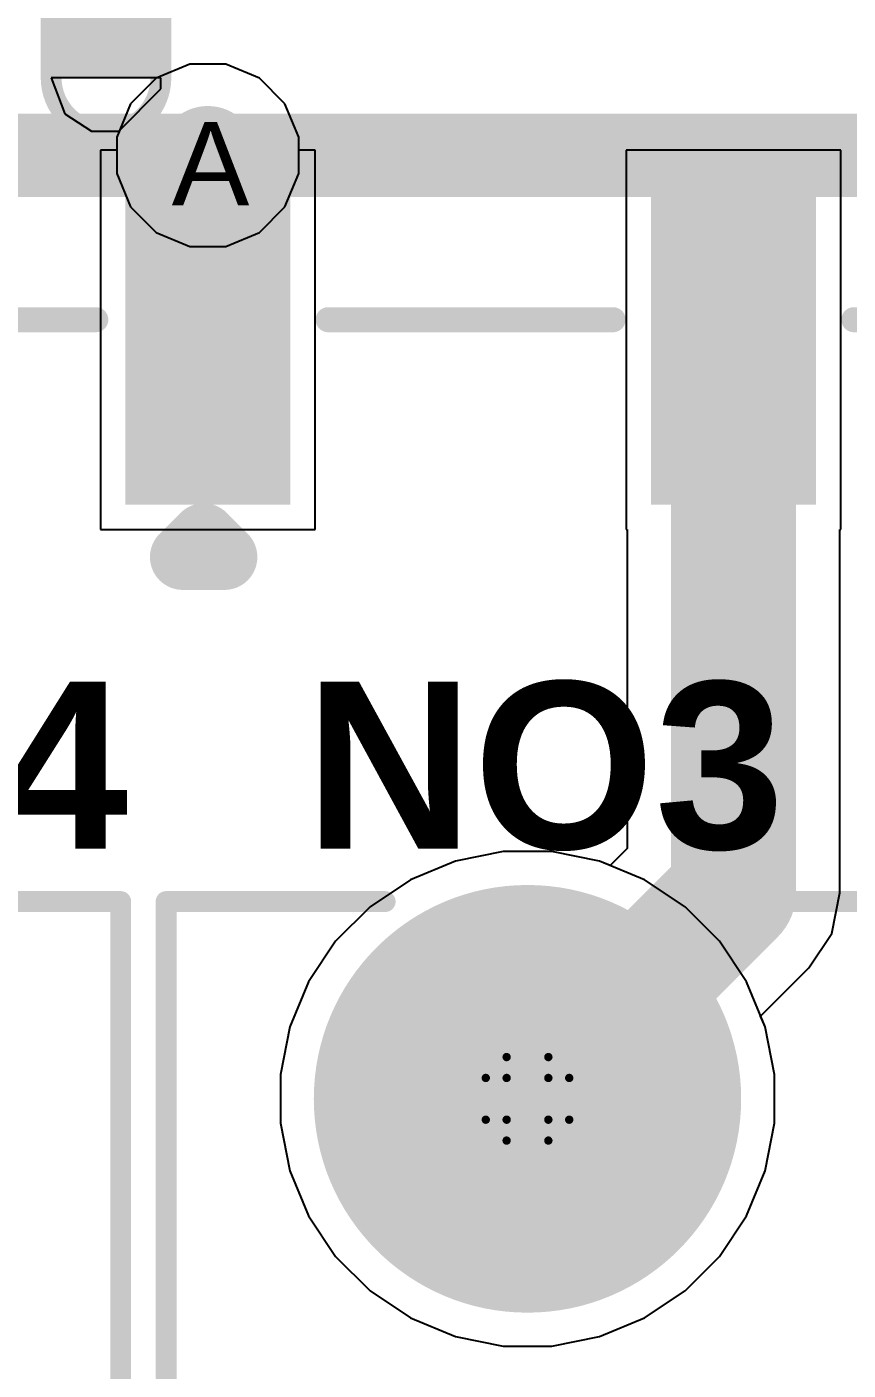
# Model space of a CAD drawing. Header units: inches. Extents: x 0 to 208, y 0 to 213.
# Drawn here: x 1.2626 to 1.4594, y 0.252 to 0.5737 of the extents above; entities that cross this region are included whole.
import ezdxf

# ---------------------------------------------------------------- set-up
doc = ezdxf.new("R2010")
doc.units = ezdxf.units.IN
doc.header["$MEASUREMENT"] = 0
for name, color, linetype in [('Bottom Layer', 5, 'Continuous'), ('Bottom Solder', 6, 'Continuous'), ('Drill Drawing', 1, 'Continuous'), ('L2_GND1', 16, 'Continuous'), ('L3_SIG1', 76, 'Continuous'), ('L4_PWR', 90, 'Continuous'), ('L5_GND2', 156, 'Continuous'), ('L6_SIG2', 130, 'Continuous'), ('L7_GND3', 216, 'Continuous'), ('Multi-Layer', 9, 'Continuous'), ('Pad Holes', 156, 'Continuous'), ('Top Layer', 1, 'Continuous'), ('Top Overlay', 2, 'Continuous'), ('Top Paste', 8, 'Continuous'), ('Top Solder', 216, 'Continuous'), ('Via Holes', 16, 'Continuous')]:
    doc.layers.add(name, color=color, linetype=linetype)
doc.styles.add('Arial', font='', dxfattribs={"height": 0.2})
doc.styles.add('Arial_Bold', font='', dxfattribs={"height": 0.2})
doc.styles.get('Arial').set_extended_font_data('Arial')
doc.styles.get('Arial_Bold').set_extended_font_data('Arial', bold=True)

# ---------------------------------------------------------------- blocks, each defined once
blk = doc.blocks.new('G6K_2F_Y_TR_DC5_516')
at = {"layer": 'Top Layer'}
for points in [[(-0.17323, 0.16535), (-0.10236, 0.16535), (-0.10236, 0.13386), (-0.17323, 0.13386)], [(-0.17323, 0.03937), (-0.10236, 0.03937), (-0.10236, 0.00787), (-0.17323, 0.00787)]]:
    blk.add_hatch(color=1, dxfattribs=at).paths.add_polyline_path(points)
at = {"layer": 'Top Overlay'}
blk.add_hatch(color=2, dxfattribs=at).paths.add_polyline_path([(-0.075, 0.16082), (-0.02285, 0.16082), (-0.02285, 0.18712), (-0.075, 0.18712)])
at = {"layer": 'Top Paste'}
for points in [[(-0.17323, 0.16535), (-0.10236, 0.16535), (-0.10236, 0.13386), (-0.17323, 0.13386)], [(-0.17323, 0.03937), (-0.10236, 0.03937), (-0.10236, 0.00787), (-0.17323, 0.00787)]]:
    blk.add_hatch(color=8, dxfattribs=at).paths.add_polyline_path(points)
at = {"layer": 'Top Solder'}
for points in [[(-0.17723, 0.16935), (-0.09836, 0.16935), (-0.09836, 0.12986), (-0.17723, 0.12986)], [(-0.17723, 0.04337), (-0.09836, 0.04337), (-0.09836, 0.00387), (-0.17723, 0.00387)]]:
    blk.add_hatch(color=216, dxfattribs=at).paths.add_polyline_path(points)
at = {"layer": 'Top Overlay'}
for p, q in [((-0.075, 0.18715), (-0.08364, 0.18391)), ((-0.075, 0.16085), (-0.075, 0.18715)), ((-0.08364, 0.18391), (-0.0878, 0.17745)), ((-0.0878, 0.17745), (-0.0878, 0.17096)), ((-0.0878, 0.17096), (-0.07768, 0.16085)), ((-0.07768, 0.16085), (-0.075, 0.16085))]:
    blk.add_line(p, q, dxfattribs=at)
for points in [[(-0.13295, 0.19985, 0.006, 0.006, 0), (-0.13295, 0.17645, 0.006, 0.006, 0)], [(-0.075, 0.16085, 0.005, 0.005, -1), (-0.075, 0.18715, 0.005, 0.005, 0)], [(-0.075, 0.18715, 0.005, 0.005, 0), (-0.02285, 0.18715, 0.005, 0.005, 0)], [(-0.18979, 0.1556, 0.01575, 0.01575, 0), (-0.18979, 0.1456, 0.01575, 0.01575, 0)], [(-0.18979, 0.1556, 0.01575, 0.01575, 0), (-0.18479, 0.1506, 0.01575, 0.01575, 0)], [(-0.075, 0.16085, 0.005, 0.005, 0), (-0.02285, 0.16085, 0.005, 0.005, 0)], [(-0.18479, 0.1506, 0.01575, 0.01575, 0), (-0.18979, 0.1456, 0.01575, 0.01575, 0)], [(-0.13295, 0.12076, 0.006, 0.006, 0), (-0.13295, 0.05247, 0.006, 0.006, 0)], [(-0.13295, -0.00523, 0.006, 0.006, 0), (-0.13295, -0.03415, 0.006, 0.006, 0)]]:
    blk.add_lwpolyline(points, format="xyseb", dxfattribs=at)
for points in [[(-0.07625, 0.18715, 0.0025, 0.0025, 1), (-0.07375, 0.18715, 0.0025, 0.0025, 1)], [(-0.07625, 0.18715, 0.0025, 0.0025, 1), (-0.07375, 0.18715, 0.0025, 0.0025, 1)], [(-0.13445, 0.17645, 0.003, 0.003, 1), (-0.13145, 0.17645, 0.003, 0.003, 1)], [(-0.19373, 0.1556, 0.00787, 0.00787, 1), (-0.18586, 0.1556, 0.00787, 0.00787, 1)], [(-0.19373, 0.1556, 0.00787, 0.00787, 1), (-0.18586, 0.1556, 0.00787, 0.00787, 1)], [(-0.07625, 0.16085, 0.0025, 0.0025, 1), (-0.07375, 0.16085, 0.0025, 0.0025, 1)], [(-0.07625, 0.16085, 0.0025, 0.0025, 1), (-0.07375, 0.16085, 0.0025, 0.0025, 1)], [(-0.18873, 0.1506, 0.00787, 0.00787, 1), (-0.18086, 0.1506, 0.00787, 0.00787, 1)], [(-0.18873, 0.1506, 0.00787, 0.00787, 1), (-0.18086, 0.1506, 0.00787, 0.00787, 1)], [(-0.19373, 0.1456, 0.00787, 0.00787, 1), (-0.18586, 0.1456, 0.00787, 0.00787, 1)], [(-0.19373, 0.1456, 0.00787, 0.00787, 1), (-0.18586, 0.1456, 0.00787, 0.00787, 1)], [(-0.13445, 0.12076, 0.003, 0.003, 1), (-0.13145, 0.12076, 0.003, 0.003, 1)], [(-0.13445, 0.05247, 0.003, 0.003, 1), (-0.13145, 0.05247, 0.003, 0.003, 1)], [(-0.13445, -0.00523, 0.003, 0.003, 1), (-0.13145, -0.00523, 0.003, 0.003, 1)]]:
    blk.add_lwpolyline(points, format="xyseb", close=True, dxfattribs=at)
blk = doc.blocks.new('DB2ERC_3_5_3P_GN_524')
at = {"layer": 'Top Overlay'}
for points in [[(0.17191, 0.04724, 0.005, 0.005, 0), (0.22441, 0.04724, 0.005, 0.005, 0)], [(0.22441, -0.31496, 0.005, 0.005, 0), (0.22441, 0.04724, 0.005, 0.005, 0)]]:
    blk.add_lwpolyline(points, format="xyseb", dxfattribs=at)
blk.add_lwpolyline([(0.22316, 0.04724, 0.0025, 0.0025, 1), (0.22566, 0.04724, 0.0025, 0.0025, 1)], format="xyseb", close=True, dxfattribs=at)
blk.add_lwpolyline([(0.22316, 0.04724, 0.0025, 0.0025, 1), (0.22566, 0.04724, 0.0025, 0.0025, 1)], format="xyseb", close=True, dxfattribs=at)
blk = doc.blocks.new('DB2ERC_3_5_3P_GN_525')
at = {"layer": 'Bottom Layer'}
h = blk.add_hatch(color=5, dxfattribs=at)
edge = h.paths.add_edge_path()
edge.add_arc((-0.1378, 0), 0.04921, 0, 360)
at = {"layer": 'Bottom Solder'}
h = blk.add_hatch(color=6, dxfattribs=at)
edge = h.paths.add_edge_path()
edge.add_arc((-0.1378, 0), 0.05121, 0, 360)
at = {"layer": 'L2_GND1'}
h = blk.add_hatch(color=16, dxfattribs=at)
edge = h.paths.add_edge_path()
edge.add_arc((-0.1378, 0), 0.04921, 0, 360)
at = {"layer": 'L3_SIG1'}
h = blk.add_hatch(color=76, dxfattribs=at)
edge = h.paths.add_edge_path()
edge.add_arc((-0.1378, 0), 0.04921, 0, 360)
at = {"layer": 'L4_PWR'}
h = blk.add_hatch(color=90, dxfattribs=at)
edge = h.paths.add_edge_path()
edge.add_arc((-0.1378, 0), 0.04921, 0, 360)
at = {"layer": 'L5_GND2'}
h = blk.add_hatch(color=156, dxfattribs=at)
edge = h.paths.add_edge_path()
edge.add_arc((-0.1378, 0), 0.04921, 0, 360)
at = {"layer": 'L6_SIG2'}
h = blk.add_hatch(color=130, dxfattribs=at)
edge = h.paths.add_edge_path()
edge.add_arc((-0.1378, 0), 0.04921, 0, 360)
at = {"layer": 'L7_GND3'}
h = blk.add_hatch(color=216, dxfattribs=at)
edge = h.paths.add_edge_path()
edge.add_arc((-0.1378, 0), 0.04921, 0, 360)
at = {"layer": 'Multi-Layer'}
h = blk.add_hatch(color=9, dxfattribs=at)
edge = h.paths.add_edge_path()
edge.add_arc((-0.1378, 0), 0.04921, 0, 360)
at = {"layer": 'Pad Holes'}
h = blk.add_hatch(color=7, dxfattribs=at)
edge = h.paths.add_edge_path()
edge.add_arc((-0.1378, 0), 0.0315, 0, 360)
at = {"layer": 'Top Layer'}
h = blk.add_hatch(color=1, dxfattribs=at)
edge = h.paths.add_edge_path()
edge.add_arc((-0.1378, 0), 0.04921, 0, 360)
at = {"layer": 'Top Solder'}
h = blk.add_hatch(color=216, dxfattribs=at)
edge = h.paths.add_edge_path()
edge.add_arc((-0.1378, 0), 0.05121, 0, 360)
at = {"layer": 'Top Overlay'}
for points in [[(-0.22441, -0.315, 0.005, 0.005, 0), (-0.22441, 0.04724, 0.005, 0.005, 0)], [(-0.22441, 0.04724, 0.005, 0.005, 0), (-0.17191, 0.04724, 0.005, 0.005, 0)], [(-0.10369, 0.04724, 0.005, 0.005, 0), (-0.03411, 0.04724, 0.005, 0.005, 0)]]:
    blk.add_lwpolyline(points, format="xyseb", dxfattribs=at)
for points in [[(-0.22566, 0.04724, 0.0025, 0.0025, 1), (-0.22316, 0.04724, 0.0025, 0.0025, 1)], [(-0.22566, 0.04724, 0.0025, 0.0025, 1), (-0.22316, 0.04724, 0.0025, 0.0025, 1)], [(-0.17316, 0.04724, 0.0025, 0.0025, 1), (-0.17066, 0.04724, 0.0025, 0.0025, 1)], [(-0.10494, 0.04724, 0.0025, 0.0025, 1), (-0.10244, 0.04724, 0.0025, 0.0025, 1)]]:
    blk.add_lwpolyline(points, format="xyseb", close=True, dxfattribs=at)

msp = doc.modelspace()

# ---------------------------------------------------------------- hatches: boundary and pattern name
at = {"layer": 'Bottom Layer'}
h = msp.add_hatch(color=5, dxfattribs=at)
edge = h.paths.add_edge_path()
edge.add_arc((1.30598, 0.54296), 0.01181, 0, 360)
at = {"layer": 'L2_GND1'}
h = msp.add_hatch(color=16, dxfattribs=at)
edge = h.paths.add_edge_path()
edge.add_arc((1.30598, 0.54296), 0.01181, 0, 360)
at = {"layer": 'L3_SIG1'}
h = msp.add_hatch(color=76, dxfattribs=at)
edge = h.paths.add_edge_path()
edge.add_arc((1.30598, 0.54296), 0.01181, 0, 360)
at = {"layer": 'L4_PWR'}
h = msp.add_hatch(color=90, dxfattribs=at)
edge = h.paths.add_edge_path()
edge.add_arc((1.30598, 0.54296), 0.01181, 0, 360)
at = {"layer": 'L5_GND2'}
h = msp.add_hatch(color=156, dxfattribs=at)
edge = h.paths.add_edge_path()
edge.add_arc((1.30598, 0.54296), 0.01181, 0, 360)
at = {"layer": 'L6_SIG2'}
h = msp.add_hatch(color=130, dxfattribs=at)
edge = h.paths.add_edge_path()
edge.add_arc((1.30598, 0.54296), 0.01181, 0, 360)
at = {"layer": 'L7_GND3'}
h = msp.add_hatch(color=216, dxfattribs=at)
edge = h.paths.add_edge_path()
edge.add_arc((1.30598, 0.54296), 0.01181, 0, 360)
at = {"layer": 'Top Layer'}
h = msp.add_hatch(color=1, dxfattribs=at)
edge = h.paths.add_edge_path()
edge.add_arc((1.30598, 0.54296), 0.01181, 0, 360)
msp.add_hatch(color=1, dxfattribs=at).paths.add_polyline_path([(1.3178, 0.54296), (1.29413, 0.54296), (1.29413, 0.51234), (1.3178, 0.51234)])
at = {"layer": 'Via Holes'}
h = msp.add_hatch(color=7, dxfattribs=at)
edge = h.paths.add_edge_path()
edge.add_arc((1.30598, 0.54296), 0.00591, 0, 360)

# ---------------------------------------------------------------- linework, layer by layer
at = {"layer": 'Bottom Layer'}
for p, q in [((1.30165, 0.56477), (1.29363, 0.56145)), ((1.31032, 0.56477), (1.30165, 0.56477)), ((1.31834, 0.56145), (1.31032, 0.56477)), ((1.29363, 0.56145), (1.28749, 0.55531)), ((1.32447, 0.55531), (1.31834, 0.56145)), ((1.28749, 0.55531), (1.28417, 0.5473)), ((1.32779, 0.5473), (1.32447, 0.55531)), ((1.28417, 0.5473), (1.28417, 0.53862)), ((1.32779, 0.53862), (1.32779, 0.5473)), ((1.28417, 0.53862), (1.28749, 0.5306)), ((1.32447, 0.5306), (1.32779, 0.53862)), ((1.28749, 0.5306), (1.29363, 0.52447)), ((1.31834, 0.52447), (1.32447, 0.5306)), ((1.29363, 0.52447), (1.30165, 0.52115)), ((1.31032, 0.52115), (1.31834, 0.52447)), ((1.30165, 0.52115), (1.31032, 0.52115)), ((1.36533, 0.37394), (1.35455, 0.36947)), ((1.37677, 0.37621), (1.36533, 0.37394)), ((1.38843, 0.37621), (1.37677, 0.37621)), ((1.39987, 0.37394), (1.38843, 0.37621)), ((1.41065, 0.36947), (1.39987, 0.37394)), ((1.35455, 0.36947), (1.34486, 0.36299)), ((1.42035, 0.36299), (1.41065, 0.36947)), ((1.34486, 0.36299), (1.33661, 0.35475)), ((1.4286, 0.35475), (1.42035, 0.36299)), ((1.33661, 0.35475), (1.33013, 0.34505)), ((1.43508, 0.34505), (1.4286, 0.35475)), ((1.33013, 0.34505), (1.32566, 0.33427)), ((1.43954, 0.33427), (1.43508, 0.34505)), ((1.32566, 0.33427), (1.32339, 0.32283)), ((1.44181, 0.32283), (1.43954, 0.33427)), ((1.32339, 0.32283), (1.32339, 0.31117)), ((1.44181, 0.31117), (1.44181, 0.32283)), ((1.32339, 0.31117), (1.32566, 0.29973)), ((1.43954, 0.29973), (1.44181, 0.31117)), ((1.32566, 0.29973), (1.33013, 0.28895)), ((1.43508, 0.28895), (1.43954, 0.29973)), ((1.33013, 0.28895), (1.33661, 0.27925)), ((1.4286, 0.27925), (1.43508, 0.28895)), ((1.33661, 0.27925), (1.34486, 0.27101)), ((1.42035, 0.27101), (1.4286, 0.27925)), ((1.34486, 0.27101), (1.35455, 0.26453)), ((1.41065, 0.26453), (1.42035, 0.27101)), ((1.35455, 0.26453), (1.36533, 0.26006)), ((1.39987, 0.26006), (1.41065, 0.26453)), ((1.36533, 0.26006), (1.37677, 0.25779)), ((1.37677, 0.25779), (1.38843, 0.25779)), ((1.38843, 0.25779), (1.39987, 0.26006))]:
    msp.add_line(p, q, dxfattribs=at)
at = {"layer": 'Drill Drawing'}
for points in [[(1.3776, 0.322, 0.002, 0.002, 0), (1.3776, 0.327, 0.002, 0.002, 0)], [(1.3776, 0.327, 0.002, 0.002, 0), (1.3876, 0.327, 0.002, 0.002, 0)], [(1.3876, 0.322, 0.002, 0.002, 0), (1.3876, 0.327, 0.002, 0.002, 0)], [(1.3726, 0.312, 0.002, 0.002, 0), (1.3726, 0.322, 0.002, 0.002, 0)], [(1.3726, 0.322, 0.002, 0.002, 0), (1.3776, 0.322, 0.002, 0.002, 0)], [(1.3876, 0.322, 0.002, 0.002, 0), (1.3926, 0.322, 0.002, 0.002, 0)], [(1.3926, 0.312, 0.002, 0.002, 0), (1.3926, 0.322, 0.002, 0.002, 0)], [(1.3726, 0.312, 0.002, 0.002, 0), (1.3776, 0.312, 0.002, 0.002, 0)], [(1.3776, 0.307, 0.002, 0.002, 0), (1.3776, 0.312, 0.002, 0.002, 0)], [(1.3876, 0.312, 0.002, 0.002, 0), (1.3926, 0.312, 0.002, 0.002, 0)], [(1.3876, 0.307, 0.002, 0.002, 0), (1.3876, 0.312, 0.002, 0.002, 0)], [(1.3776, 0.307, 0.002, 0.002, 0), (1.3876, 0.307, 0.002, 0.002, 0)]]:
    msp.add_lwpolyline(points, format="xyseb", dxfattribs=at)
for points in [[(1.3771, 0.327, 0.001, 0.001, 1), (1.3781, 0.327, 0.001, 0.001, 1)], [(1.3771, 0.327, 0.001, 0.001, 1), (1.3781, 0.327, 0.001, 0.001, 1)], [(1.3871, 0.327, 0.001, 0.001, 1), (1.3881, 0.327, 0.001, 0.001, 1)], [(1.3871, 0.327, 0.001, 0.001, 1), (1.3881, 0.327, 0.001, 0.001, 1)], [(1.3721, 0.322, 0.001, 0.001, 1), (1.3731, 0.322, 0.001, 0.001, 1)], [(1.3721, 0.322, 0.001, 0.001, 1), (1.3731, 0.322, 0.001, 0.001, 1)], [(1.3771, 0.322, 0.001, 0.001, 1), (1.3781, 0.322, 0.001, 0.001, 1)], [(1.3771, 0.322, 0.001, 0.001, 1), (1.3781, 0.322, 0.001, 0.001, 1)], [(1.3871, 0.322, 0.001, 0.001, 1), (1.3881, 0.322, 0.001, 0.001, 1)], [(1.3871, 0.322, 0.001, 0.001, 1), (1.3881, 0.322, 0.001, 0.001, 1)], [(1.3921, 0.322, 0.001, 0.001, 1), (1.3931, 0.322, 0.001, 0.001, 1)], [(1.3921, 0.322, 0.001, 0.001, 1), (1.3931, 0.322, 0.001, 0.001, 1)], [(1.3721, 0.312, 0.001, 0.001, 1), (1.3731, 0.312, 0.001, 0.001, 1)], [(1.3721, 0.312, 0.001, 0.001, 1), (1.3731, 0.312, 0.001, 0.001, 1)], [(1.3771, 0.312, 0.001, 0.001, 1), (1.3781, 0.312, 0.001, 0.001, 1)], [(1.3771, 0.312, 0.001, 0.001, 1), (1.3781, 0.312, 0.001, 0.001, 1)], [(1.3871, 0.312, 0.001, 0.001, 1), (1.3881, 0.312, 0.001, 0.001, 1)], [(1.3871, 0.312, 0.001, 0.001, 1), (1.3881, 0.312, 0.001, 0.001, 1)], [(1.3921, 0.312, 0.001, 0.001, 1), (1.3931, 0.312, 0.001, 0.001, 1)], [(1.3921, 0.312, 0.001, 0.001, 1), (1.3931, 0.312, 0.001, 0.001, 1)], [(1.3771, 0.307, 0.001, 0.001, 1), (1.3781, 0.307, 0.001, 0.001, 1)], [(1.3771, 0.307, 0.001, 0.001, 1), (1.3781, 0.307, 0.001, 0.001, 1)], [(1.3871, 0.307, 0.001, 0.001, 1), (1.3881, 0.307, 0.001, 0.001, 1)], [(1.3871, 0.307, 0.001, 0.001, 1), (1.3881, 0.307, 0.001, 0.001, 1)]]:
    msp.add_lwpolyline(points, format="xyseb", close=True, dxfattribs=at)
at = {"layer": 'L2_GND1'}
for p, q in [((1.30165, 0.56477), (1.29363, 0.56145)), ((1.31032, 0.56477), (1.30165, 0.56477)), ((1.31834, 0.56145), (1.31032, 0.56477)), ((1.29363, 0.56145), (1.28749, 0.55531)), ((1.32447, 0.55531), (1.31834, 0.56145)), ((1.28749, 0.55531), (1.28417, 0.5473)), ((1.32779, 0.5473), (1.32447, 0.55531)), ((1.28417, 0.5473), (1.28417, 0.53862)), ((1.32779, 0.53862), (1.32779, 0.5473)), ((1.28417, 0.53862), (1.28749, 0.5306)), ((1.32447, 0.5306), (1.32779, 0.53862)), ((1.28749, 0.5306), (1.29363, 0.52447)), ((1.31834, 0.52447), (1.32447, 0.5306)), ((1.29363, 0.52447), (1.30165, 0.52115)), ((1.31032, 0.52115), (1.31834, 0.52447)), ((1.30165, 0.52115), (1.31032, 0.52115)), ((1.36533, 0.37394), (1.35455, 0.36947)), ((1.37677, 0.37621), (1.36533, 0.37394)), ((1.38843, 0.37621), (1.37677, 0.37621)), ((1.39987, 0.37394), (1.38843, 0.37621)), ((1.41065, 0.36947), (1.39987, 0.37394)), ((1.35455, 0.36947), (1.34486, 0.36299)), ((1.42035, 0.36299), (1.41065, 0.36947)), ((1.34486, 0.36299), (1.33661, 0.35475)), ((1.4286, 0.35475), (1.42035, 0.36299)), ((1.33661, 0.35475), (1.33013, 0.34505)), ((1.43508, 0.34505), (1.4286, 0.35475)), ((1.33013, 0.34505), (1.32566, 0.33427)), ((1.43954, 0.33427), (1.43508, 0.34505)), ((1.32566, 0.33427), (1.32339, 0.32283)), ((1.44181, 0.32283), (1.43954, 0.33427)), ((1.32339, 0.32283), (1.32339, 0.31117)), ((1.44181, 0.31117), (1.44181, 0.32283)), ((1.32339, 0.31117), (1.32566, 0.29973)), ((1.43954, 0.29973), (1.44181, 0.31117)), ((1.32566, 0.29973), (1.33013, 0.28895)), ((1.43508, 0.28895), (1.43954, 0.29973)), ((1.33013, 0.28895), (1.33661, 0.27925)), ((1.4286, 0.27925), (1.43508, 0.28895)), ((1.33661, 0.27925), (1.34486, 0.27101)), ((1.42035, 0.27101), (1.4286, 0.27925)), ((1.34486, 0.27101), (1.35455, 0.26453)), ((1.41065, 0.26453), (1.42035, 0.27101)), ((1.35455, 0.26453), (1.36533, 0.26006)), ((1.39987, 0.26006), (1.41065, 0.26453)), ((1.36533, 0.26006), (1.37677, 0.25779)), ((1.37677, 0.25779), (1.38843, 0.25779)), ((1.38843, 0.25779), (1.39987, 0.26006))]:
    msp.add_line(p, q, dxfattribs=at)
at = {"layer": 'L3_SIG1'}
for p, q in [((1.30165, 0.56477), (1.29363, 0.56145)), ((1.31032, 0.56477), (1.30165, 0.56477)), ((1.31834, 0.56145), (1.31032, 0.56477)), ((1.29363, 0.56145), (1.28749, 0.55531)), ((1.32447, 0.55531), (1.31834, 0.56145)), ((1.28749, 0.55531), (1.28417, 0.5473)), ((1.32779, 0.5473), (1.32447, 0.55531)), ((1.28417, 0.5473), (1.28417, 0.53862)), ((1.32779, 0.53862), (1.32779, 0.5473)), ((1.28417, 0.53862), (1.28749, 0.5306)), ((1.32447, 0.5306), (1.32779, 0.53862)), ((1.28749, 0.5306), (1.29363, 0.52447)), ((1.31834, 0.52447), (1.32447, 0.5306)), ((1.29363, 0.52447), (1.30165, 0.52115)), ((1.31032, 0.52115), (1.31834, 0.52447)), ((1.30165, 0.52115), (1.31032, 0.52115)), ((1.36533, 0.37394), (1.35455, 0.36947)), ((1.37677, 0.37621), (1.36533, 0.37394)), ((1.38843, 0.37621), (1.37677, 0.37621)), ((1.39987, 0.37394), (1.38843, 0.37621)), ((1.41065, 0.36947), (1.39987, 0.37394)), ((1.35455, 0.36947), (1.34486, 0.36299)), ((1.42035, 0.36299), (1.41065, 0.36947)), ((1.34486, 0.36299), (1.33661, 0.35475)), ((1.4286, 0.35475), (1.42035, 0.36299)), ((1.33661, 0.35475), (1.33013, 0.34505)), ((1.43508, 0.34505), (1.4286, 0.35475)), ((1.33013, 0.34505), (1.32566, 0.33427)), ((1.43954, 0.33427), (1.43508, 0.34505)), ((1.32566, 0.33427), (1.32339, 0.32283)), ((1.44181, 0.32283), (1.43954, 0.33427)), ((1.32339, 0.32283), (1.32339, 0.31117)), ((1.44181, 0.31117), (1.44181, 0.32283)), ((1.32339, 0.31117), (1.32566, 0.29973)), ((1.43954, 0.29973), (1.44181, 0.31117)), ((1.32566, 0.29973), (1.33013, 0.28895)), ((1.43508, 0.28895), (1.43954, 0.29973)), ((1.33013, 0.28895), (1.33661, 0.27925)), ((1.4286, 0.27925), (1.43508, 0.28895)), ((1.33661, 0.27925), (1.34486, 0.27101)), ((1.42035, 0.27101), (1.4286, 0.27925)), ((1.34486, 0.27101), (1.35455, 0.26453)), ((1.41065, 0.26453), (1.42035, 0.27101)), ((1.35455, 0.26453), (1.36533, 0.26006)), ((1.39987, 0.26006), (1.41065, 0.26453)), ((1.36533, 0.26006), (1.37677, 0.25779)), ((1.37677, 0.25779), (1.38843, 0.25779)), ((1.38843, 0.25779), (1.39987, 0.26006))]:
    msp.add_line(p, q, dxfattribs=at)
at = {"layer": 'L4_PWR'}
for p, q in [((1.36533, 0.37394), (1.35455, 0.36947)), ((1.37677, 0.37621), (1.36533, 0.37394)), ((1.38843, 0.37621), (1.37677, 0.37621)), ((1.39987, 0.37394), (1.38843, 0.37621)), ((1.41065, 0.36947), (1.39987, 0.37394)), ((1.35455, 0.36947), (1.34486, 0.36299)), ((1.42035, 0.36299), (1.41065, 0.36947)), ((1.34486, 0.36299), (1.33661, 0.35475)), ((1.4286, 0.35475), (1.42035, 0.36299)), ((1.33661, 0.35475), (1.33013, 0.34505)), ((1.43508, 0.34505), (1.4286, 0.35475)), ((1.33013, 0.34505), (1.32566, 0.33427)), ((1.43954, 0.33427), (1.43508, 0.34505)), ((1.32566, 0.33427), (1.32339, 0.32283)), ((1.44181, 0.32283), (1.43954, 0.33427)), ((1.32339, 0.32283), (1.32339, 0.31117)), ((1.44181, 0.31117), (1.44181, 0.32283)), ((1.32339, 0.31117), (1.32566, 0.29973)), ((1.43954, 0.29973), (1.44181, 0.31117)), ((1.32566, 0.29973), (1.33013, 0.28895)), ((1.43508, 0.28895), (1.43954, 0.29973)), ((1.33013, 0.28895), (1.33661, 0.27925)), ((1.4286, 0.27925), (1.43508, 0.28895)), ((1.33661, 0.27925), (1.34486, 0.27101)), ((1.42035, 0.27101), (1.4286, 0.27925)), ((1.34486, 0.27101), (1.35455, 0.26453)), ((1.41065, 0.26453), (1.42035, 0.27101)), ((1.35455, 0.26453), (1.36533, 0.26006)), ((1.39987, 0.26006), (1.41065, 0.26453)), ((1.36533, 0.26006), (1.37677, 0.25779)), ((1.37677, 0.25779), (1.38843, 0.25779)), ((1.38843, 0.25779), (1.39987, 0.26006))]:
    msp.add_line(p, q, dxfattribs=at)
for points in [[(0.84628, 0.54296, 0.02, 0.02, 0), (1.30598, 0.54296, 0.02, 0.02, 0)], [(1.30598, 0.54296, 0.02, 0.02, 0), (1.76568, 0.54296, 0.02, 0.02, 0)]]:
    msp.add_lwpolyline(points, format="xyseb", dxfattribs=at)
msp.add_lwpolyline([(1.30098, 0.54296, 0.01, 0.01, 1), (1.31098, 0.54296, 0.01, 0.01, 1)], format="xyseb", close=True, dxfattribs=at)
msp.add_lwpolyline([(1.30098, 0.54296, 0.01, 0.01, 1), (1.31098, 0.54296, 0.01, 0.01, 1)], format="xyseb", close=True, dxfattribs=at)
at = {"layer": 'L5_GND2'}
for p, q in [((1.30165, 0.56477), (1.29363, 0.56145)), ((1.31032, 0.56477), (1.30165, 0.56477)), ((1.31834, 0.56145), (1.31032, 0.56477)), ((1.29363, 0.56145), (1.28749, 0.55531)), ((1.32447, 0.55531), (1.31834, 0.56145)), ((1.28749, 0.55531), (1.28417, 0.5473)), ((1.32779, 0.5473), (1.32447, 0.55531)), ((1.28417, 0.5473), (1.28417, 0.53862)), ((1.32779, 0.53862), (1.32779, 0.5473)), ((1.28417, 0.53862), (1.28749, 0.5306)), ((1.32447, 0.5306), (1.32779, 0.53862)), ((1.28749, 0.5306), (1.29363, 0.52447)), ((1.31834, 0.52447), (1.32447, 0.5306)), ((1.29363, 0.52447), (1.30165, 0.52115)), ((1.31032, 0.52115), (1.31834, 0.52447)), ((1.30165, 0.52115), (1.31032, 0.52115)), ((1.36533, 0.37394), (1.35455, 0.36947)), ((1.37677, 0.37621), (1.36533, 0.37394)), ((1.38843, 0.37621), (1.37677, 0.37621)), ((1.39987, 0.37394), (1.38843, 0.37621)), ((1.41065, 0.36947), (1.39987, 0.37394)), ((1.35455, 0.36947), (1.34486, 0.36299)), ((1.42035, 0.36299), (1.41065, 0.36947)), ((1.34486, 0.36299), (1.33661, 0.35475)), ((1.4286, 0.35475), (1.42035, 0.36299)), ((1.33661, 0.35475), (1.33013, 0.34505)), ((1.43508, 0.34505), (1.4286, 0.35475)), ((1.33013, 0.34505), (1.32566, 0.33427)), ((1.43954, 0.33427), (1.43508, 0.34505)), ((1.32566, 0.33427), (1.32339, 0.32283)), ((1.44181, 0.32283), (1.43954, 0.33427)), ((1.32339, 0.32283), (1.32339, 0.31117)), ((1.44181, 0.31117), (1.44181, 0.32283)), ((1.32339, 0.31117), (1.32566, 0.29973)), ((1.43954, 0.29973), (1.44181, 0.31117)), ((1.32566, 0.29973), (1.33013, 0.28895)), ((1.43508, 0.28895), (1.43954, 0.29973)), ((1.33013, 0.28895), (1.33661, 0.27925)), ((1.4286, 0.27925), (1.43508, 0.28895)), ((1.33661, 0.27925), (1.34486, 0.27101)), ((1.42035, 0.27101), (1.4286, 0.27925)), ((1.34486, 0.27101), (1.35455, 0.26453)), ((1.41065, 0.26453), (1.42035, 0.27101)), ((1.35455, 0.26453), (1.36533, 0.26006)), ((1.39987, 0.26006), (1.41065, 0.26453)), ((1.36533, 0.26006), (1.37677, 0.25779)), ((1.37677, 0.25779), (1.38843, 0.25779)), ((1.38843, 0.25779), (1.39987, 0.26006))]:
    msp.add_line(p, q, dxfattribs=at)
at = {"layer": 'L6_SIG2'}
for p, q in [((1.30165, 0.56477), (1.29363, 0.56145)), ((1.31032, 0.56477), (1.30165, 0.56477)), ((1.31834, 0.56145), (1.31032, 0.56477)), ((1.29363, 0.56145), (1.28749, 0.55531)), ((1.32447, 0.55531), (1.31834, 0.56145)), ((1.28749, 0.55531), (1.28417, 0.5473)), ((1.32779, 0.5473), (1.32447, 0.55531)), ((1.28417, 0.5473), (1.28417, 0.53862)), ((1.32779, 0.53862), (1.32779, 0.5473)), ((1.28417, 0.53862), (1.28749, 0.5306)), ((1.32447, 0.5306), (1.32779, 0.53862)), ((1.28749, 0.5306), (1.29363, 0.52447)), ((1.31834, 0.52447), (1.32447, 0.5306)), ((1.29363, 0.52447), (1.30165, 0.52115)), ((1.31032, 0.52115), (1.31834, 0.52447)), ((1.30165, 0.52115), (1.31032, 0.52115)), ((1.36533, 0.37394), (1.35455, 0.36947)), ((1.37677, 0.37621), (1.36533, 0.37394)), ((1.38843, 0.37621), (1.37677, 0.37621)), ((1.39987, 0.37394), (1.38843, 0.37621)), ((1.41065, 0.36947), (1.39987, 0.37394)), ((1.35455, 0.36947), (1.34486, 0.36299)), ((1.42035, 0.36299), (1.41065, 0.36947)), ((1.34486, 0.36299), (1.33661, 0.35475)), ((1.4286, 0.35475), (1.42035, 0.36299)), ((1.33661, 0.35475), (1.33013, 0.34505)), ((1.43508, 0.34505), (1.4286, 0.35475)), ((1.33013, 0.34505), (1.32566, 0.33427)), ((1.43954, 0.33427), (1.43508, 0.34505)), ((1.32566, 0.33427), (1.32339, 0.32283)), ((1.44181, 0.32283), (1.43954, 0.33427)), ((1.32339, 0.32283), (1.32339, 0.31117)), ((1.44181, 0.31117), (1.44181, 0.32283)), ((1.32339, 0.31117), (1.32566, 0.29973)), ((1.43954, 0.29973), (1.44181, 0.31117)), ((1.32566, 0.29973), (1.33013, 0.28895)), ((1.43508, 0.28895), (1.43954, 0.29973)), ((1.33013, 0.28895), (1.33661, 0.27925)), ((1.4286, 0.27925), (1.43508, 0.28895)), ((1.33661, 0.27925), (1.34486, 0.27101)), ((1.42035, 0.27101), (1.4286, 0.27925)), ((1.34486, 0.27101), (1.35455, 0.26453)), ((1.41065, 0.26453), (1.42035, 0.27101)), ((1.35455, 0.26453), (1.36533, 0.26006)), ((1.39987, 0.26006), (1.41065, 0.26453)), ((1.36533, 0.26006), (1.37677, 0.25779)), ((1.37677, 0.25779), (1.38843, 0.25779)), ((1.38843, 0.25779), (1.39987, 0.26006))]:
    msp.add_line(p, q, dxfattribs=at)
at = {"layer": 'L7_GND3'}
for p, q in [((1.30165, 0.56477), (1.29363, 0.56145)), ((1.31032, 0.56477), (1.30165, 0.56477)), ((1.31834, 0.56145), (1.31032, 0.56477)), ((1.29363, 0.56145), (1.28749, 0.55531)), ((1.32447, 0.55531), (1.31834, 0.56145)), ((1.28749, 0.55531), (1.28417, 0.5473)), ((1.32779, 0.5473), (1.32447, 0.55531)), ((1.28417, 0.5473), (1.28417, 0.53862)), ((1.32779, 0.53862), (1.32779, 0.5473)), ((1.28417, 0.53862), (1.28749, 0.5306)), ((1.32447, 0.5306), (1.32779, 0.53862)), ((1.28749, 0.5306), (1.29363, 0.52447)), ((1.31834, 0.52447), (1.32447, 0.5306)), ((1.29363, 0.52447), (1.30165, 0.52115)), ((1.31032, 0.52115), (1.31834, 0.52447)), ((1.30165, 0.52115), (1.31032, 0.52115)), ((1.36533, 0.37394), (1.35455, 0.36947)), ((1.37677, 0.37621), (1.36533, 0.37394)), ((1.38843, 0.37621), (1.37677, 0.37621)), ((1.39987, 0.37394), (1.38843, 0.37621)), ((1.41065, 0.36947), (1.39987, 0.37394)), ((1.35455, 0.36947), (1.34486, 0.36299)), ((1.42035, 0.36299), (1.41065, 0.36947)), ((1.34486, 0.36299), (1.33661, 0.35475)), ((1.4286, 0.35475), (1.42035, 0.36299)), ((1.33661, 0.35475), (1.33013, 0.34505)), ((1.43508, 0.34505), (1.4286, 0.35475)), ((1.33013, 0.34505), (1.32566, 0.33427)), ((1.43954, 0.33427), (1.43508, 0.34505)), ((1.32566, 0.33427), (1.32339, 0.32283)), ((1.44181, 0.32283), (1.43954, 0.33427)), ((1.32339, 0.32283), (1.32339, 0.31117)), ((1.44181, 0.31117), (1.44181, 0.32283)), ((1.32339, 0.31117), (1.32566, 0.29973)), ((1.43954, 0.29973), (1.44181, 0.31117)), ((1.32566, 0.29973), (1.33013, 0.28895)), ((1.43508, 0.28895), (1.43954, 0.29973)), ((1.33013, 0.28895), (1.33661, 0.27925)), ((1.4286, 0.27925), (1.43508, 0.28895)), ((1.33661, 0.27925), (1.34486, 0.27101)), ((1.42035, 0.27101), (1.4286, 0.27925)), ((1.34486, 0.27101), (1.35455, 0.26453)), ((1.41065, 0.26453), (1.42035, 0.27101)), ((1.35455, 0.26453), (1.36533, 0.26006)), ((1.39987, 0.26006), (1.41065, 0.26453)), ((1.36533, 0.26006), (1.37677, 0.25779)), ((1.37677, 0.25779), (1.38843, 0.25779)), ((1.38843, 0.25779), (1.39987, 0.26006))]:
    msp.add_line(p, q, dxfattribs=at)
at = {"layer": 'Top Layer'}
for p, q in [((1.30165, 0.56477), (1.29363, 0.56145)), ((1.31032, 0.56477), (1.30165, 0.56477)), ((1.31834, 0.56145), (1.31032, 0.56477)), ((1.29363, 0.56145), (1.28749, 0.55531)), ((1.32447, 0.55531), (1.31834, 0.56145)), ((1.28749, 0.55531), (1.28417, 0.5473)), ((1.32779, 0.5473), (1.32447, 0.55531)), ((1.28417, 0.5473), (1.28417, 0.54418)), ((1.32779, 0.54418), (1.32779, 0.5473)), ((1.28417, 0.54418), (1.28023, 0.54418)), ((1.28023, 0.54418), (1.28023, 0.45331)), ((1.33173, 0.54418), (1.32779, 0.54418)), ((1.33173, 0.45331), (1.33173, 0.54418)), ((1.45771, 0.54418), (1.40622, 0.54418)), ((1.40622, 0.54418), (1.40622, 0.45331)), ((1.45771, 0.45331), (1.45771, 0.54418)), ((1.28023, 0.45331), (1.33173, 0.45331)), ((1.40622, 0.45331), (1.40648, 0.45331)), ((1.40648, 0.45331), (1.40648, 0.37692)), ((1.45746, 0.36636), (1.45746, 0.45331)), ((1.45746, 0.45331), (1.45771, 0.45331)), ((1.40648, 0.37692), (1.40243, 0.37288)), ((1.36533, 0.37394), (1.35455, 0.36947)), ((1.37677, 0.37621), (1.36533, 0.37394)), ((1.38843, 0.37621), (1.37677, 0.37621)), ((1.39987, 0.37394), (1.38843, 0.37621)), ((1.40243, 0.37288), (1.39987, 0.37394)), ((1.35455, 0.36947), (1.34486, 0.36299)), ((1.45552, 0.35661), (1.45746, 0.36636)), ((1.34486, 0.36299), (1.33661, 0.35475)), ((1.33661, 0.35475), (1.33013, 0.34505)), ((1.44999, 0.34834), (1.45552, 0.35661)), ((1.43848, 0.33683), (1.44999, 0.34834)), ((1.33013, 0.34505), (1.32566, 0.33427)), ((1.43954, 0.33427), (1.43848, 0.33683)), ((1.32566, 0.33427), (1.32339, 0.32283)), ((1.44181, 0.32283), (1.43954, 0.33427)), ((1.32339, 0.32283), (1.32339, 0.31117)), ((1.44181, 0.31117), (1.44181, 0.32283)), ((1.32339, 0.31117), (1.32566, 0.29973)), ((1.43954, 0.29973), (1.44181, 0.31117)), ((1.32566, 0.29973), (1.33013, 0.28895)), ((1.43508, 0.28895), (1.43954, 0.29973)), ((1.33013, 0.28895), (1.33661, 0.27925)), ((1.4286, 0.27925), (1.43508, 0.28895)), ((1.33661, 0.27925), (1.34486, 0.27101)), ((1.42035, 0.27101), (1.4286, 0.27925)), ((1.34486, 0.27101), (1.35455, 0.26453)), ((1.41065, 0.26453), (1.42035, 0.27101)), ((1.35455, 0.26453), (1.36533, 0.26006)), ((1.39987, 0.26006), (1.41065, 0.26453)), ((1.36533, 0.26006), (1.37677, 0.25779)), ((1.37677, 0.25779), (1.38843, 0.25779)), ((1.38843, 0.25779), (1.39987, 0.26006))]:
    msp.add_line(p, q, dxfattribs=at)
for points in [[(1.43197, 0.36636, 0.03, 0.03, 0), (1.43197, 0.49874, 0.03, 0.03, 0)], [(1.3826, 0.317, 0.03, 0.03, 0), (1.43197, 0.36636, 0.03, 0.03, 0)]]:
    msp.add_lwpolyline(points, format="xyseb", dxfattribs=at)
for points in [[(1.42447, 0.49874, 0.015, 0.015, 1), (1.43947, 0.49874, 0.015, 0.015, 1)], [(1.42447, 0.36636, 0.015, 0.015, 1), (1.43947, 0.36636, 0.015, 0.015, 1)], [(1.42447, 0.36636, 0.015, 0.015, 1), (1.43947, 0.36636, 0.015, 0.015, 1)], [(1.3751, 0.317, 0.015, 0.015, 1), (1.3901, 0.317, 0.015, 0.015, 1)]]:
    msp.add_lwpolyline(points, format="xyseb", close=True, dxfattribs=at)

# ---------------------------------------------------------------- block references
at = {"rotation": 90}
msp.add_blockref('G6K_2F_Y_TR_DC5_516', (1.45559, 0.63654), dxfattribs=at)
for name, p in [('DB2ERC_3_5_3P_GN_524', (1.0607, 0.317)), ('DB2ERC_3_5_3P_GN_525', (1.5204, 0.317))]:
    msp.add_blockref(name, p)

# ---------------------------------------------------------------- texts
at = {"layer": 'Drill Drawing', "style": 'Arial'}
msp.add_text('A', height=0.02, dxfattribs=at).set_placement((1.29732, 0.53096))
at = {"layer": 'Top Overlay', "style": 'Arial_Bold'}
for s, p in [('COM4', (1.12552, 0.3769)), ('NO3', (1.32929, 0.3769))]:
    msp.add_text(s, height=0.04, rotation=360, dxfattribs=at).set_placement(p)

doc.saveas('drawing.dxf')
